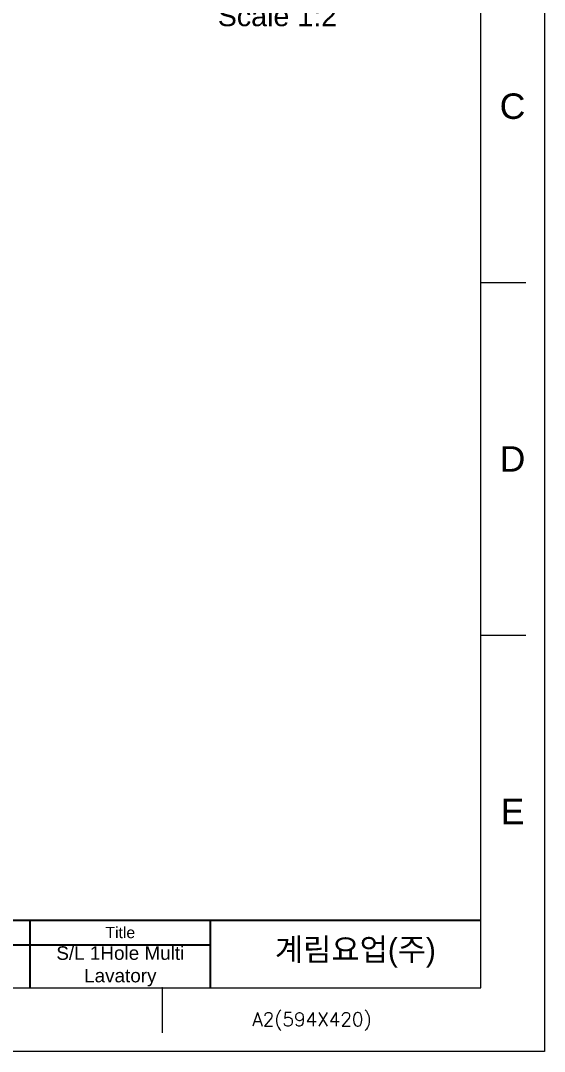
# Model space of a CAD drawing. Header units: millimetres. Extents: x 1433 to 2026, y -1135 to -715.
# Drawn here: x 1910.2 to 2026.4, y -1135.2 to -906.1 of the extents above; entities that cross this region are included whole.
import ezdxf

# ---------------------------------------------------------------- set-up
doc = ezdxf.new("R2010")
doc.units = ezdxf.units.MM
doc.header["$LTSCALE"] = 0.1
doc.linetypes.add('CENTERX2', pattern=[101.6, 63.5, -12.7, 12.7, -12.7])
doc.layers.get('0').update_dxf_attribs({"lineweight": 13})
for name, color, linetype in [('5', 2, 'Continuous'), ('FORM', 7, 'Continuous'), ('TEXT', 2, 'Continuous')]:
    doc.layers.add(name, color=color, linetype=linetype)
doc.styles.add('ROMANS', font='romans')
doc.styles.get("Standard").update_dxf_attribs({"font": 'arial.ttf'})

msp = doc.modelspace()

# ---------------------------------------------------------------- linework, layer by layer
for p, q in [((2012.3, -1121.009), (2012.3, -729.292)), ((2012.3, -964.322), (2022.3, -964.322)), ((2012.3, -1042.665), (2022.3, -1042.665)), ((1446.643, -1121.009), (2012.3, -1121.009)), ((1941.593, -1121.009), (1941.593, -1131.009))]:
    msp.add_line(p, q)
msp.add_lwpolyline([(1432.502, -715.15), (2026.441, -715.15), (2026.441, -1135.15), (1432.502, -1135.15)], close=True)
for p in [(2012.3, -964.322), (2012.3, -1042.665), (1941.593, -1121.009)]:
    msp.add_point(p)
at = {"layer": 'FORM'}
for p, q in [((1741.8, -1106.009), (2012.3, -1106.009)), ((1912.3, -1121.009), (1912.3, -1106.009)), ((1952.3, -1121.009), (1952.3, -1106.009)), ((1812.3, -1111.509), (1952.3, -1111.509))]:
    msp.add_line(p, q, dxfattribs=at)

# ---------------------------------------------------------------- texts
at = {"char_height": 5.657, "attachment_point": 5}
for s, insert in [('C', (2019.371, -925.15)), ('D', (2019.371, -1003.494)), ('E', (2019.371, -1081.837))]:
    msp.add_mtext_dynamic_manual_height_columns(s, width=10, gutter_width=12.5, heights=[0], dxfattribs=dict(at, insert=insert))
at = {"layer": '5', "style": 'ROMANS'}
msp.add_text(' A2(594X420)', height=3, dxfattribs=at).set_placement((1959.545, -1129.522))
at = {"layer": 'TEXT'}
for s, width, insert, char_height, attachment_point in [('Scale 1:2', 28.12245, (1953.93, -902.789), 4.55, 1), ('Title', 40, (1932.3, -1108.759), 2.5, 5), ('S/L 1Hole Multi Lavatory', 40, (1932.3, -1116.259), 3, 5)]:
    msp.add_mtext_dynamic_manual_height_columns(s, width=width, gutter_width=12.5, heights=[0], dxfattribs=dict(at, insert=insert, char_height=char_height, attachment_point=attachment_point))
at = {"layer": 'TEXT', "linetype": 'CENTERX2', "insert": (1984.477, -1113.267), "char_height": 5, "attachment_point": 5}
msp.add_mtext_dynamic_manual_height_columns('{\\fHYGothic-Medium|b0|i0|c129|p18;계림요업(주)}', width=60, gutter_width=12.5, heights=[0], dxfattribs=at)

doc.saveas('drawing.dxf')
